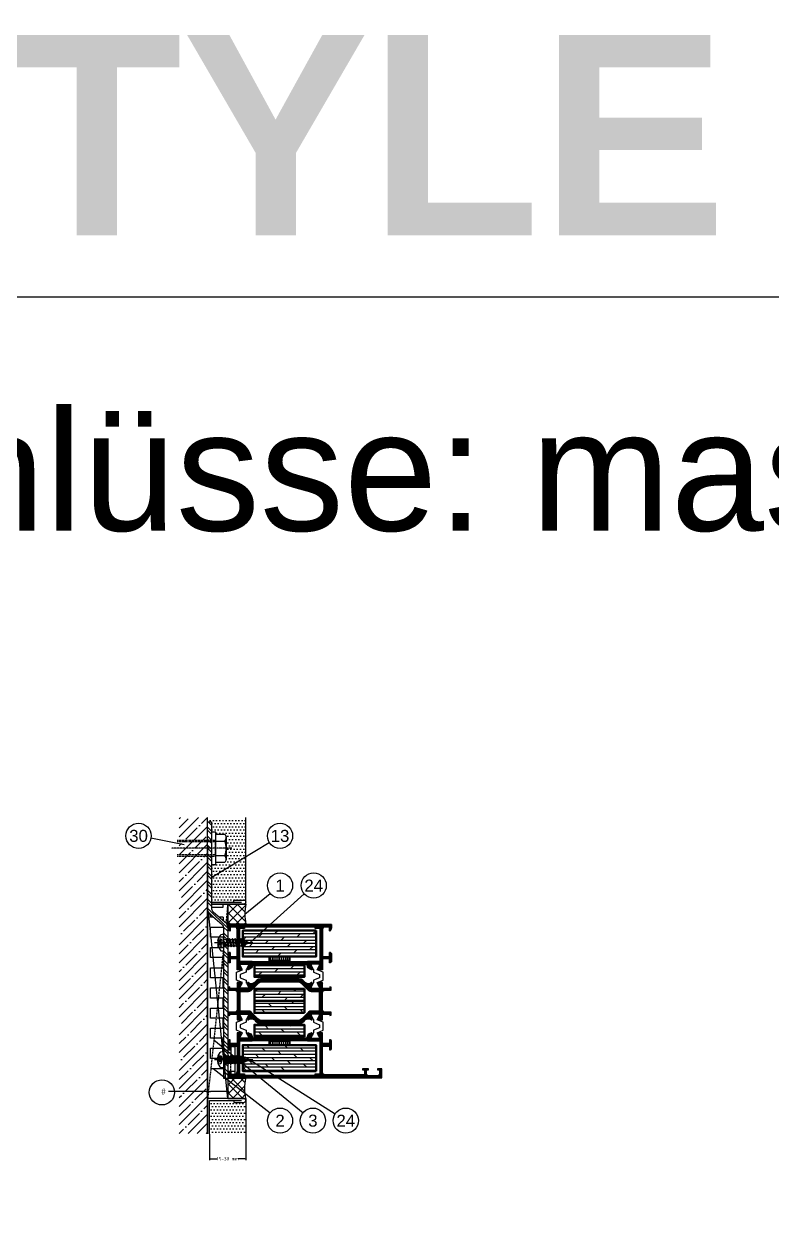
# Model space of a CAD drawing. Header units: millimetres. Extents: x -1821 to 14707, y -2864 to 1473.
# Drawn here: x 3421 to 3794, y -1049 to -445 of the extents above; entities that cross this region are included whole.
import ezdxf
from ezdxf.enums import TextEntityAlignment as Align

# ---------------------------------------------------------------- set-up
doc = ezdxf.new("R2010")
doc.units = ezdxf.units.MM
for name, pattern in [('AUSGEZOGEN', [0]), ('CENTER', [50.8, 31.75, -6.35, 6.35, -6.35]), ('DASHDOT', [1, 0.5, -0.25, 0, -0.25]), ('GESTRICHELT', [0.75, 0.5, -0.25])]:
    doc.linetypes.add(name, pattern=pattern)
for name, color, linetype in [('00TXT', 7, 'AUSGEZOGEN'), ('01TXT', 7, 'Continuous'), ('as_par', 3, 'Continuous'), ('as_sch', 3, 'Continuous'), ('BOUND_EXT', 30, 'Continuous'), ('CENT_18', 3, 'CENTER'), ('CENT_25', 2, 'DASHDOT'), ('CONST25', 2, 'Continuous'), ('CONST35', 7, 'Continuous'), ('HIDE_25', 2, 'GESTRICHELT'), ('is_par', 3, 'Continuous'), ('is_sch', 3, 'Continuous'), ('leiste_par', 3, 'Continuous')]:
    doc.layers.add(name, color=color, linetype=linetype)
for name, color, linetype, lineweight in [('AM_5', 3, 'Continuous', 25), ('AM_S', 80, 'Continuous', 50), ('AM_SP', 3, 'Continuous', 50), ('Docu-AM_8', 1, 'Continuous', 25)]:
    doc.layers.add(name, color=color, linetype=linetype, lineweight=lineweight)
doc.styles.add('BEMSTIL', font='8SIMPLEX.SHX', dxfattribs={"width": 0.85})
doc.styles.get("Standard").update_dxf_attribs({"font": 'isocp.shx'})
doc.styles.add('SWISS', font='swiss.ttf')
doc.styles.add('SWISSB', font='swissb.ttf')
doc.dimstyles.new('Dok-1zu2-PUNKT$0', dxfattribs={"dimscale": 0.5, "dimtxt": 3.4, "dimasz": 1.5, "dimexe": 1.5, "dimexo": 0.6, "dimgap": 1.5, "dimtad": 0, "dimlfac": 2, "dimdsep": 46, "dimtxsty": 'BEMSTIL', "dimblk": 'PUNKT', "dimblk1": 'PUNKT', "dimblk2": 'PUNKT', "dimcen": 0, "dimclrd": 3, "dimclre": 3, "dimclrt": 3, "dimadec": 0, "dimazin": 0, "dimtfac": 0.7, "dimtofl": 0, "dimtmove": 0, "dimatfit": 3, "dimfxl": 1, "dimtolj": 1, "dimarcsym": 0})
pattern_1 = [(45, (3236.0106, -1391.2834), (-2.245064, 2.245064), []), (135, (3236.0106, -1391.2834), (-2.245064, -2.245064), [])]

# ---------------------------------------------------------------- blocks, each defined once
blk = doc.blocks.new('B-LL1021361')
at = {"layer": 'as_sch'}
h = blk.add_hatch(dxfattribs=at)
h.set_pattern_fill('_U', color=256, scale=0.2, angle=90, style=0, pattern_type=0)
h.set_pattern_definition([(90, (9.07824, 33.14418), (-0.2, 1e-17), [])])
edge = h.paths.add_edge_path()
edge.add_arc((21.2, 13.4), 1.2, 180, 270)
edge.add_line((21.2, 12.2), (21.36, 12.2))
edge.add_arc((21.36, 11.4), 0.8, 24.44396, 90, ccw=False)
edge.add_line((22.08, 11.73), (22.8, 10.16))
edge.add_line((22.8, 10.16), (22.8, 9.87))
edge.add_line((22.8, 9.87), (21.05, 10.75))
edge.add_line((21.05, 10.75), (19.8, 10.75))
edge.add_line((19.8, 10.75), (19.8, 5.85))
edge.add_line((19.8, 5.85), (21.05, 5.85))
edge.add_line((21.05, 5.85), (22.8, 6.73))
edge.add_line((22.8, 6.73), (22.8, 4.7))
edge.add_line((22.8, 4.7), (17.4, 4.7))
edge.add_line((17.4, 4.7), (17.4, 1.3))
edge.add_line((17.4, 1.3), (19.3, 1.3))
edge.add_line((19.3, 1.3), (19.3, 1))
edge.add_arc((18.5, 1), 0.8, -90, 0, ccw=False)
edge.add_line((18.5, 0.2), (15, 0.2))
edge.add_arc((15, 1), 0.8, 180, 270, ccw=False)
edge.add_line((14.2, 1), (14.2, 1.3))
edge.add_line((14.2, 1.3), (16.1, 1.3))
edge.add_line((16.1, 1.3), (16.1, 4.7))
edge.add_line((16.1, 4.7), (2.7, 4.7))
edge.add_arc((2.7, 3.5), 1.2, 90, 180)
edge.add_line((1.5, 3.5), (1.5, 1.3))
edge.add_line((1.5, 1.3), (3.37, 1.3))
edge.add_line((3.37, 1.3), (3.48, 1.03))
edge.add_line((3.48, 1.03), (3.17, 0.73))
edge.add_arc((1.9, 2), 1.8, 270, 315, ccw=False)
edge.add_line((1.9, 0.2), (0.2, 0.2))
edge.add_line((0.2, 0.2), (0.2, 76.8))
edge.add_line((0.2, 76.8), (4.8, 76.8))
edge.add_line((4.8, 76.8), (4.8, 74.7))
edge.add_line((4.8, 74.7), (4.2, 74.7))
edge.add_line((4.2, 74.7), (4.2, 75.7))
edge.add_line((4.2, 75.7), (2.3, 75.7))
edge.add_arc((2.3, 74.7), 1, 90, 180)
edge.add_line((1.3, 74.7), (1.3, 70.3))
edge.add_arc((2.3, 70.3), 1, 180, 270)
edge.add_line((2.3, 69.3), (4.2, 69.3))
edge.add_line((4.2, 69.3), (4.2, 70.3))
edge.add_line((4.2, 70.3), (4.8, 70.3))
edge.add_line((4.8, 70.3), (4.8, 67.2))
edge.add_line((4.8, 67.2), (4.2, 67.2))
edge.add_line((4.2, 67.2), (4.2, 68.2))
edge.add_line((4.2, 68.2), (1.8, 68.2))
edge.add_line((1.8, 68.2), (1.8, 48.5))
edge.add_arc((3, 48.5), 1.2, 180, 270)
edge.add_line((3, 47.3), (16.1, 47.3))
edge.add_line((16.1, 47.3), (16.1, 50.7))
edge.add_line((16.1, 50.7), (14.2, 50.7))
edge.add_line((14.2, 50.7), (14.2, 51))
edge.add_arc((15, 51), 0.8, 90, 180, ccw=False)
edge.add_line((15, 51.8), (18.5, 51.8))
edge.add_arc((18.5, 51), 0.8, 0, 90, ccw=False)
edge.add_line((19.3, 51), (19.3, 50.7))
edge.add_line((19.3, 50.7), (17.4, 50.7))
edge.add_line((17.4, 50.7), (17.4, 47.3))
edge.add_line((17.4, 47.3), (22.8, 47.3))
edge.add_line((22.8, 47.3), (22.8, 45.27))
edge.add_line((22.8, 45.27), (21.05, 46.15))
edge.add_line((21.05, 46.15), (19.8, 46.15))
edge.add_line((19.8, 46.15), (19.8, 41.25))
edge.add_line((19.8, 41.25), (21.05, 41.25))
edge.add_line((21.05, 41.25), (22.8, 42.13))
edge.add_line((22.8, 42.13), (22.8, 41.84))
edge.add_line((22.8, 41.84), (22.08, 40.27))
edge.add_arc((21.36, 40.6), 0.8, 270, 335.55604, ccw=False)
edge.add_line((21.36, 39.8), (21.2, 39.8))
edge.add_arc((21.2, 38.6), 1.2, 90, 180)
edge.add_line((20, 38.6), (20, 13.4))
h.paths.add_polyline_path([(18.8, 12.2), (18.5, 12.2), (18.5, 5.9), (2.2, 5.9), (2.2, 8.4), (1.5, 8.4), (1.5, 43.6), (2.2, 43.6), (2.2, 46.1), (18.5, 46.1), (18.5, 39.8), (18.8, 39.8)], flags=17)
at = {"layer": 'is_sch'}
h = blk.add_hatch(dxfattribs=at)
h.set_pattern_fill('_U', color=256, scale=0.2, angle=45, style=0, pattern_type=0)
h.set_pattern_definition([(45, (38.5, 26.00045), (-0.1414214, 0.1414214), [])])
edge = h.paths.add_edge_path()
edge.add_arc((42.8, 48.5), 1.2, 270, 360)
edge.add_line((44, 48.5), (44, 51.6))
edge.add_line((44, 51.6), (45.48, 51.6))
edge.add_line((45.48, 51.6), (45.7, 51))
edge.add_line((45.7, 51), (44.9, 51))
edge.add_line((44.9, 51), (44.9, 47.3))
edge.add_line((44.9, 47.3), (47.8, 47.3))
edge.add_line((47.8, 47.3), (47.8, 45.27))
edge.add_line((47.8, 45.27), (46.05, 46.15))
edge.add_line((46.05, 46.15), (44.8, 46.15))
edge.add_line((44.8, 46.15), (44.8, 41.25))
edge.add_line((44.8, 41.25), (46.05, 41.25))
edge.add_line((46.05, 41.25), (47.8, 42.13))
edge.add_line((47.8, 42.13), (47.8, 41.85))
edge.add_line((47.8, 41.85), (47.51, 41.35))
edge.add_arc((49.41, 40.25), 2.2, 150.00002, 225)
edge.add_line((47.86, 38.69), (48.39, 38.15))
edge.add_arc((45, 34.76), 4.8, 0, 45, ccw=False)
edge.add_line((49.8, 34.76), (49.8, 17.24))
edge.add_arc((45, 17.24), 4.8, 315, 360, ccw=False)
edge.add_line((48.39, 13.85), (47.86, 13.31))
edge.add_arc((49.41, 11.76), 2.2, 135, 209.99998)
edge.add_line((47.51, 10.66), (47.8, 10.15))
edge.add_line((47.8, 10.15), (47.8, 9.87))
edge.add_line((47.8, 9.87), (46.05, 10.75))
edge.add_line((46.05, 10.75), (44.8, 10.75))
edge.add_line((44.8, 10.75), (44.8, 5.85))
edge.add_line((44.8, 5.85), (46.05, 5.85))
edge.add_line((46.05, 5.85), (47.8, 6.73))
edge.add_line((47.8, 6.73), (47.8, 4.7))
edge.add_line((47.8, 4.7), (44.9, 4.7))
edge.add_line((44.9, 4.7), (44.9, 1))
edge.add_line((44.9, 1), (45.7, 1))
edge.add_line((45.7, 1), (45.48, 0.4))
edge.add_line((45.48, 0.4), (44, 0.4))
edge.add_line((44, 0.4), (44, 3.5))
edge.add_arc((42.8, 3.5), 1.2, 0, 90)
edge.add_line((42.8, 4.7), (34.2, 4.7))
edge.add_arc((34.2, 3.5), 1.2, 90, 180)
edge.add_line((33, 3.5), (33, 0.4))
edge.add_line((33, 0.4), (31.52, 0.4))
edge.add_line((31.52, 0.4), (31.3, 1))
edge.add_line((31.3, 1), (32.1, 1))
edge.add_line((32.1, 1), (32.1, 4.7))
edge.add_line((32.1, 4.7), (29.2, 4.7))
edge.add_line((29.2, 4.7), (29.2, 6.73))
edge.add_line((29.2, 6.73), (30.95, 5.85))
edge.add_line((30.95, 5.85), (32.2, 5.85))
edge.add_line((32.2, 5.85), (32.2, 10.75))
edge.add_line((32.2, 10.75), (30.95, 10.75))
edge.add_line((30.95, 10.75), (29.2, 9.87))
edge.add_line((29.2, 9.87), (29.2, 10.15))
edge.add_line((29.2, 10.15), (29.49, 10.66))
edge.add_arc((27.59, 11.76), 2.2, 330.00001, 404.99999)
edge.add_line((29.14, 13.31), (28.61, 13.85))
edge.add_arc((32, 17.24), 4.8, 180, 225, ccw=False)
edge.add_line((27.2, 17.24), (27.2, 34.76))
edge.add_arc((32, 34.76), 4.8, 135, 180, ccw=False)
edge.add_line((28.61, 38.15), (29.14, 38.69))
edge.add_arc((27.59, 40.25), 2.2, 315, 389.99998)
edge.add_line((29.49, 41.35), (29.2, 41.85))
edge.add_line((29.2, 41.85), (29.2, 42.13))
edge.add_line((29.2, 42.13), (30.95, 41.25))
edge.add_line((30.95, 41.25), (32.2, 41.25))
edge.add_line((32.2, 41.25), (32.2, 46.15))
edge.add_line((32.2, 46.15), (30.95, 46.15))
edge.add_line((30.95, 46.15), (29.2, 45.27))
edge.add_line((29.2, 45.27), (29.2, 47.3))
edge.add_line((29.2, 47.3), (32.1, 47.3))
edge.add_line((32.1, 47.3), (32.1, 51))
edge.add_line((32.1, 51), (31.3, 51))
edge.add_line((31.3, 51), (31.52, 51.6))
edge.add_line((31.52, 51.6), (33, 51.6))
edge.add_line((33, 51.6), (33, 48.5))
edge.add_arc((34.2, 48.5), 1.2, 180, 270)
edge.add_line((34.2, 47.3), (42.8, 47.3))
edge = h.paths.add_edge_path(flags=16)
edge.add_line((33.6, 45.7), (33.6, 41.63))
edge.add_arc((31.8, 41.63), 1.8, -45, 0, ccw=False)
edge.add_line((33.07, 40.36), (29.74, 37.02))
edge.add_arc((32, 34.76), 3.2, 135, 180)
edge.add_line((28.8, 34.76), (28.8, 17.24))
edge.add_arc((32, 17.24), 3.2, 180, 225)
edge.add_line((29.74, 14.98), (33.07, 11.64))
edge.add_arc((31.8, 10.37), 1.8, 0, 45, ccw=False)
edge.add_line((33.6, 10.37), (33.6, 6.3))
edge.add_line((33.6, 6.3), (43.4, 6.3))
edge.add_line((43.4, 6.3), (43.4, 10.37))
edge.add_arc((45.2, 10.37), 1.8, 135, 180, ccw=False)
edge.add_line((43.93, 11.64), (47.26, 14.98))
edge.add_arc((45, 17.24), 3.2, 315, 360)
edge.add_line((48.2, 17.24), (48.2, 34.76))
edge.add_arc((45, 34.76), 3.2, 0, 45)
edge.add_line((47.26, 37.02), (43.93, 40.36))
edge.add_arc((45.2, 41.63), 1.8, 180, 225, ccw=False)
edge.add_line((43.4, 41.63), (43.4, 45.7))
edge.add_line((43.4, 45.7), (33.6, 45.7))
h = blk.add_hatch(dxfattribs=at)
h.set_pattern_fill('_U', color=256, scale=0.2, angle=90, style=0, pattern_type=0)
h.set_pattern_definition([(90, (66.38297, 26.0009), (-0.2, 1e-17), [])])
edge = h.paths.add_edge_path()
edge.add_line((76.8, 51.8), (75.1, 51.8))
edge.add_arc((75.1, 50), 1.8, 90, 135)
edge.add_line((73.83, 51.27), (73.52, 50.97))
edge.add_line((73.52, 50.97), (73.63, 50.7))
edge.add_line((73.63, 50.7), (75.5, 50.7))
edge.add_line((75.5, 50.7), (75.5, 48.5))
edge.add_arc((74.3, 48.5), 1.2, -90, 0, ccw=False)
edge.add_line((74.3, 47.3), (60.9, 47.3))
edge.add_line((60.9, 47.3), (60.9, 50.7))
edge.add_line((60.9, 50.7), (62.8, 50.7))
edge.add_line((62.8, 50.7), (62.8, 51))
edge.add_arc((62, 51), 0.8, 0, 90)
edge.add_line((62, 51.8), (58.5, 51.8))
edge.add_arc((58.5, 51), 0.8, 90, 180)
edge.add_line((57.7, 51), (57.7, 50.7))
edge.add_line((57.7, 50.7), (59.6, 50.7))
edge.add_line((59.6, 50.7), (59.6, 47.3))
edge.add_line((59.6, 47.3), (54.2, 47.3))
edge.add_line((54.2, 47.3), (54.2, 45.27))
edge.add_line((54.2, 45.27), (55.95, 46.15))
edge.add_line((55.95, 46.15), (57.2, 46.15))
edge.add_line((57.2, 46.15), (57.2, 41.25))
edge.add_line((57.2, 41.25), (55.95, 41.25))
edge.add_line((55.95, 41.25), (54.2, 42.13))
edge.add_line((54.2, 42.13), (54.2, 41.84))
edge.add_line((54.2, 41.84), (54.92, 40.27))
edge.add_arc((55.64, 40.6), 0.8, 204.44396, 270)
edge.add_line((55.64, 39.8), (55.8, 39.8))
edge.add_arc((55.8, 38.6), 1.2, 0, 90, ccw=False)
edge.add_line((57, 38.6), (57, 13.4))
edge.add_arc((55.8, 13.4), 1.2, -90, 0, ccw=False)
edge.add_line((55.8, 12.2), (55.64, 12.2))
edge.add_arc((55.64, 11.4), 0.8, 90, 155.55604)
edge.add_line((54.92, 11.73), (54.2, 10.16))
edge.add_line((54.2, 10.16), (54.2, 9.87))
edge.add_line((54.2, 9.87), (55.95, 10.75))
edge.add_line((55.95, 10.75), (57.2, 10.75))
edge.add_line((57.2, 10.75), (57.2, 5.85))
edge.add_line((57.2, 5.85), (55.95, 5.85))
edge.add_line((55.95, 5.85), (54.2, 6.73))
edge.add_line((54.2, 6.73), (54.2, 4.7))
edge.add_line((54.2, 4.7), (59.6, 4.7))
edge.add_line((59.6, 4.7), (59.6, 1.3))
edge.add_line((59.6, 1.3), (57.7, 1.3))
edge.add_line((57.7, 1.3), (57.7, 1))
edge.add_arc((58.5, 1), 0.8, 180, 270)
edge.add_line((58.5, 0.2), (62, 0.2))
edge.add_arc((62, 1), 0.8, 270, 360)
edge.add_line((62.8, 1), (62.8, 1.3))
edge.add_line((62.8, 1.3), (60.9, 1.3))
edge.add_line((60.9, 1.3), (60.9, 4.7))
edge.add_line((60.9, 4.7), (74.3, 4.7))
edge.add_arc((74.3, 3.5), 1.2, 0, 90, ccw=False)
edge.add_line((75.5, 3.5), (75.5, 1.3))
edge.add_line((75.5, 1.3), (73.63, 1.3))
edge.add_line((73.63, 1.3), (73.52, 1.04))
edge.add_line((73.52, 1.04), (73.83, 0.73))
edge.add_arc((75.1, 2), 1.8, 225, 270)
edge.add_line((75.1, 0.2), (76.8, 0.2))
edge.add_line((76.8, 0.2), (76.8, 51.8))
h.paths.add_polyline_path([(75.4, 8.4), (74.8, 8.4), (74.8, 5.9), (58.5, 5.9), (58.5, 12.2), (58.2, 12.2), (58.2, 39.8), (58.5, 39.8), (58.5, 46.1), (74.8, 46.1), (74.8, 43.6), (75.4, 43.6)], flags=16)
at = {"layer": 'as_par'}
blk.add_lwpolyline([(20, 13.4, 0.414214), (21.2, 12.2), (21.36, 12.2, -0.294108), (22.08, 11.73), (22.8, 10.16), (22.8, 9.87), (21.05, 10.75), (19.8, 10.75), (19.8, 5.85), (21.05, 5.85), (22.8, 6.73), (22.8, 4.7), (17.4, 4.7), (17.4, 1.3), (19.3, 1.3), (19.3, 1, -0.414214), (18.5, 0.2), (15, 0.2, -0.414214), (14.2, 1), (14.2, 1.3), (16.1, 1.3), (16.1, 4.7), (2.7, 4.7, 0.414214), (1.5, 3.5), (1.5, 1.3), (3.37, 1.3), (3.48, 1.03), (3.17, 0.73, -0.198912), (1.9, 0.2), (0.2, 0.2), (0.2, 76.8), (4.8, 76.8), (4.8, 74.7), (4.2, 74.7), (4.2, 75.7), (2.3, 75.7, 0.414214), (1.3, 74.7), (1.3, 70.3, 0.414214), (2.3, 69.3), (4.2, 69.3), (4.2, 70.3), (4.8, 70.3), (4.8, 67.2), (4.2, 67.2), (4.2, 68.2), (1.8, 68.2), (1.8, 48.5, 0.414214), (3, 47.3), (16.1, 47.3), (16.1, 50.7), (14.2, 50.7), (14.2, 51, -0.414214), (15, 51.8), (18.5, 51.8, -0.414214), (19.3, 51), (19.3, 50.7), (17.4, 50.7), (17.4, 47.3), (22.8, 47.3), (22.8, 45.27), (21.05, 46.15), (19.8, 46.15), (19.8, 41.25), (21.05, 41.25), (22.8, 42.13), (22.8, 41.84), (22.08, 40.27, -0.294108), (21.36, 39.8), (21.2, 39.8, 0.414214), (20, 38.6), (20, 13.4)], format="xyb", close=True, dxfattribs=at)
blk.add_lwpolyline([(18.8, 12.2), (18.5, 12.2), (18.5, 5.9), (2.2, 5.9), (2.2, 8.4), (1.5, 8.4), (1.5, 43.6), (2.2, 43.6), (2.2, 46.1), (18.5, 46.1), (18.5, 39.8), (18.8, 39.8), (18.8, 12.2)], close=True, dxfattribs=at)
at = {"layer": 'is_par'}
for points in [[(42.8, 47.3, 0.414214), (44, 48.5), (44, 51.6), (45.48, 51.6), (45.7, 51), (44.9, 51), (44.9, 47.3), (47.8, 47.3), (47.8, 45.27), (46.05, 46.15), (44.8, 46.15), (44.8, 41.25), (46.05, 41.25), (47.8, 42.13), (47.8, 41.85), (47.51, 41.35, 0.339454), (47.86, 38.69), (48.39, 38.15, -0.198912), (49.8, 34.76), (49.8, 17.24, -0.198912), (48.39, 13.85), (47.86, 13.31, 0.339454), (47.51, 10.66), (47.8, 10.15), (47.8, 9.87), (46.05, 10.75), (44.8, 10.75), (44.8, 5.85), (46.05, 5.85), (47.8, 6.73), (47.8, 4.7), (44.9, 4.7), (44.9, 1), (45.7, 1), (45.48, 0.4), (44, 0.4), (44, 3.5, 0.414214), (42.8, 4.7), (34.2, 4.7, 0.414214), (33, 3.5), (33, 0.4), (31.52, 0.4), (31.3, 1), (32.1, 1), (32.1, 4.7), (29.2, 4.7), (29.2, 6.73), (30.95, 5.85), (32.2, 5.85), (32.2, 10.75), (30.95, 10.75), (29.2, 9.87), (29.2, 10.15), (29.49, 10.66, 0.339454), (29.14, 13.31), (28.61, 13.85, -0.198912), (27.2, 17.24), (27.2, 34.76, -0.198912), (28.61, 38.15), (29.14, 38.69, 0.339454), (29.49, 41.35), (29.2, 41.85), (29.2, 42.13), (30.95, 41.25), (32.2, 41.25), (32.2, 46.15), (30.95, 46.15), (29.2, 45.27), (29.2, 47.3), (32.1, 47.3), (32.1, 51), (31.3, 51), (31.52, 51.6), (33, 51.6), (33, 48.5, 0.414214), (34.2, 47.3), (42.8, 47.3)], [(76.8, 51.8), (75.1, 51.8, 0.198912), (73.83, 51.27), (73.52, 50.97), (73.63, 50.7), (75.5, 50.7), (75.5, 48.5, -0.414214), (74.3, 47.3), (60.9, 47.3), (60.9, 50.7), (62.8, 50.7), (62.8, 51, 0.414214), (62, 51.8), (58.5, 51.8, 0.414214), (57.7, 51), (57.7, 50.7), (59.6, 50.7), (59.6, 47.3), (54.2, 47.3), (54.2, 45.27), (55.95, 46.15), (57.2, 46.15), (57.2, 41.25), (55.95, 41.25), (54.2, 42.13), (54.2, 41.84), (54.92, 40.27, 0.294108), (55.64, 39.8), (55.8, 39.8, -0.414214), (57, 38.6), (57, 13.4, -0.414214), (55.8, 12.2), (55.64, 12.2, 0.294108), (54.92, 11.73), (54.2, 10.16), (54.2, 9.87), (55.95, 10.75), (57.2, 10.75), (57.2, 5.85), (55.95, 5.85), (54.2, 6.73), (54.2, 4.7), (59.6, 4.7), (59.6, 1.3), (57.7, 1.3), (57.7, 1, 0.414214), (58.5, 0.2), (62, 0.2, 0.414214), (62.8, 1), (62.8, 1.3), (60.9, 1.3), (60.9, 4.7), (74.3, 4.7, -0.414214), (75.5, 3.5), (75.5, 1.3), (73.63, 1.3), (73.52, 1.04), (73.83, 0.73, 0.198912), (75.1, 0.2), (76.8, 0.2), (76.8, 51.8)], [(33.6, 45.7), (33.6, 41.63, -0.198912), (33.07, 40.36), (29.74, 37.02, 0.198912), (28.8, 34.76), (28.8, 17.24, 0.198912), (29.74, 14.98), (33.07, 11.64, -0.198912), (33.6, 10.37), (33.6, 6.3), (43.4, 6.3), (43.4, 10.37, -0.198912), (43.93, 11.64), (47.26, 14.98, 0.198912), (48.2, 17.24), (48.2, 34.76, 0.198912), (47.26, 37.02), (43.93, 40.36, -0.198912), (43.4, 41.63), (43.4, 45.7), (33.6, 45.7)]]:
    blk.add_lwpolyline(points, format="xyb", close=True, dxfattribs=at)
blk.add_lwpolyline([(75.4, 8.4), (74.8, 8.4), (74.8, 5.9), (58.5, 5.9), (58.5, 12.2), (58.2, 12.2), (58.2, 39.8), (58.5, 39.8), (58.5, 46.1), (74.8, 46.1), (74.8, 43.6), (75.4, 43.6), (75.4, 8.4)], close=True, dxfattribs=at)
at = {"layer": 'leiste_par'}
for points in [[(23.99, 42.76), (22.87, 42.76, 0.131652), (22.46, 42.65), (20.66, 41.61), (20.01, 41.61), (20.01, 45.79), (20.66, 45.79), (21.99, 45.02), (22.48, 44.74), (22.79, 44.56), (24.01, 47.57), (27.99, 47.57), (29.21, 44.56), (31.34, 45.79), (31.99, 45.79), (31.99, 41.61), (31.34, 41.61), (29.54, 42.65, 0.131652), (29.13, 42.76), (28.01, 42.76), (26.79, 45.79), (25.21, 45.79), (23.99, 42.76)], [(48.99, 42.76), (47.87, 42.76, 0.131652), (47.46, 42.65), (45.66, 41.61), (45.01, 41.61), (45.01, 45.79), (45.66, 45.79), (46.99, 45.02), (47.48, 44.74), (47.79, 44.56), (49.01, 47.57), (52.99, 47.57), (54.21, 44.56), (56.34, 45.79), (56.99, 45.79), (56.99, 41.61), (56.34, 41.61), (54.54, 42.65, 0.131652), (54.13, 42.76), (53.01, 42.76), (51.79, 45.79), (50.21, 45.79), (48.99, 42.76)], [(23.99, 9.24), (22.87, 9.24, -0.131652), (22.46, 9.35), (20.66, 10.39), (20.01, 10.39), (20.01, 6.21), (20.66, 6.21), (21.99, 6.98), (22.48, 7.26), (22.79, 7.44), (24.01, 4.43), (27.99, 4.43), (29.21, 7.44), (31.34, 6.21), (31.99, 6.21), (31.99, 10.39), (31.34, 10.39), (29.54, 9.35, -0.131652), (29.13, 9.24), (28.01, 9.24), (26.79, 6.21), (25.21, 6.21), (23.99, 9.24)], [(48.99, 9.24), (47.87, 9.24, -0.131652), (47.46, 9.35), (45.66, 10.39), (45.01, 10.39), (45.01, 6.21), (45.66, 6.21), (46.99, 6.98), (47.48, 7.26), (47.79, 7.44), (49.01, 4.44), (52.99, 4.44), (54.21, 7.44), (56.34, 6.21), (56.99, 6.21), (56.99, 10.39), (56.34, 10.39), (54.54, 9.35, -0.131652), (54.13, 9.24), (53.01, 9.24), (51.79, 6.22), (50.21, 6.22), (48.99, 9.24)]]:
    blk.add_lwpolyline(points, format="xyb", close=True, dxfattribs=at)
blk = doc.blocks.new('ws4070046')
at = {"layer": 'CENT_18'}
blk.add_line((0, -14.5), (0, 4.5), dxfattribs=at)
at = {"layer": 'CONST35'}
blk.add_lwpolyline([(3.62, 1.78, 0.336235), (-3.62, 1.78, 0.234691), (-4.1, 0.82), (-4.1, 0), (4.1, 0), (4.1, 0.82, 0.234691), (3.62, 1.78, 0.14402)], format="xyb", dxfattribs=at)
for points in [[(-1.55, -0.58), (-2.1, -0.9), (-1.55, -1.22), (0, -0.85), (0.55, -0.43), (0, -0.21)], [(-1.55, -1.98), (-2.1, -2.3), (-1.55, -2.62), (1.55, -1.88), (2.1, -1.56), (1.55, -1.24)], [(-1.55, -3.38), (-2.1, -3.7), (-1.55, -4.02), (1.55, -3.28), (2.1, -2.96), (1.55, -2.64)], [(-1.55, -4.78), (-2.1, -5.1), (-1.55, -5.42), (1.55, -4.68), (2.1, -4.36), (1.55, -4.04)], [(-1.55, -6.18), (-2.1, -6.5), (-1.55, -6.82), (1.55, -6.08), (2.1, -5.76), (1.55, -5.44)], [(-1.55, -7.58), (-2.1, -7.9), (-1.55, -8.22), (1.55, -7.48), (2.1, -7.16), (1.55, -6.84)], [(-1.55, -8.98), (-2.1, -9.3), (-1.55, -9.62), (1.55, -8.88), (2.1, -8.56), (1.55, -8.24)], [(1.34, -9.76), (1.73, -10.02), (1.11, -10.33), (-0.87, -10.9), (-1.5, -10.59), (-1.11, -10.33)]]:
    blk.add_lwpolyline(points, close=True, dxfattribs=at)
for points in [[(-2.1, -0.9), (0.55, -0.43)], [(-2.1, -2.3), (2.1, -1.56)], [(-2.1, -3.7), (2.1, -2.96)], [(-2.1, -5.1), (2.1, -4.36)], [(-2.1, -6.5), (2.1, -5.76)], [(-1.55, -0.6), (-1.55, -0.58)], [(-1.55, -1.22), (-1.55, -1.98)], [(-1.55, -2.62), (-1.55, -3.38)], [(-1.55, -4.02), (-1.55, -4.78)], [(-1.55, -5.42), (-1.55, -6.18)], [(1.55, -0.6), (1.55, -1.24)], [(1.55, -1.88), (1.55, -2.64)], [(1.55, -3.28), (1.55, -4.04)], [(1.55, -4.68), (1.55, -5.44)], [(-2.1, -7.9), (2.1, -7.16)], [(-2.1, -9.3), (2.1, -8.56)], [(-1.55, -6.82), (-1.55, -7.58)], [(-1.55, -8.22), (-1.55, -8.98)], [(-1.5, -10.59), (1.73, -10.02)], [(-1.11, -10.33), (-1.41, -9.59)], [(1.11, -10.33), (0, -13), (-0.87, -10.9)], [(1.34, -9.76), (1.55, -9.26)], [(1.55, -6.08), (1.55, -6.84)], [(1.55, -7.48), (1.55, -8.24)], [(1.55, -8.88), (1.55, -9.26)]]:
    blk.add_lwpolyline(points, dxfattribs=at)
for centre, start, end in [((-2.15, -0.6), 0, 90), ((2.15, -0.6), 90, 180)]:
    blk.add_arc(centre, 0.6, start, end, dxfattribs=at)
at = {"layer": 'HIDE_25'}
for p, q in [((-1.17, 1.25), (-1.17, 2.88)), ((-0.68, 1.25), (-0.68, 2.75)), ((0.64, 1.25), (0.64, 2.75)), ((1.13, 1.25), (1.13, 2.88))]:
    blk.add_line(p, q, dxfattribs=at)
for points in [[(-1.97, 2.67), (-1.97, 1.25)], [(-1.97, 1.25), (-0.02, 0.73)], [(1.93, 1.25), (-0.02, 0.73)], [(1.93, 2.68), (1.93, 1.25)]]:
    blk.add_lwpolyline(points, dxfattribs=at)
for centre, radius, start, end in [((-1.96, 4.21), 1.54, 269.57434, 300.88365), ((-1.57, 2.62), 1.43, 253.66426, 286.33574), ((-0.02, 6.16), 3.47, 250.69884, 289.30116), ((-0.02, 13.16), 11.97, 264.49478, 275.50522), ((1.89, 4.21), 1.52, 240.10442, 271.56463), ((1.53, 2.62), 1.43, 253.66426, 286.33574)]:
    blk.add_arc(centre, radius, start, end, dxfattribs=at)
blk = doc.blocks.new('PUNKT')
at = {"color": 0, "linetype": 'Continuous'}
blk.add_line((-0.5, 0), (-1, 0), dxfattribs=at)
at = {"color": 0, "linetype": 'Continuous', "const_width": 0.5}
blk.add_lwpolyline([(-0.25, 0, 1), (0.25, 0, 1)], format="xyb", close=True, dxfattribs=at)
blk = doc.blocks.new('*D96')
at = {"layer": 'AM_5', "color": 3, "lineweight": -2, "transparency": 16777216}
for p, q in [((3513.93, -998.69), (3513.93, -1011.66)), ((3531.93, -998.69), (3531.93, -1011.66)), ((3514.68, -1010.91), (3517.73, -1010.91)), ((3531.18, -1010.91), (3528.13, -1010.91))]:
    blk.add_line(p, q, dxfattribs=at)
at = {"layer": 'Defpoints', "color": 0, "transparency": 16777216}
for p in [(3513.93, -998.39), (3531.93, -998.39), (3513.93, -1010.91)]:
    blk.add_point(p, dxfattribs=at)
at = {"layer": 'AM_5', "color": 3, "lineweight": -2, "transparency": 16777216, "xscale": 0.75, "yscale": 0.75, "zscale": 0.75, "rotation": 180}
blk.add_blockref('PUNKT', (3513.93, -1010.91), dxfattribs=at)
at = {"layer": 'AM_5', "color": 3, "lineweight": -2, "transparency": 16777216, "xscale": 0.75, "yscale": 0.75, "zscale": 0.75}
blk.add_blockref('PUNKT', (3531.93, -1010.91), dxfattribs=at)
at = {"layer": 'AM_5', "color": 3, "transparency": 16777216, "insert": (3522.93, -1010.91), "char_height": 1.7, "attachment_point": 5}
blk.add_mtext('\\A1;15-30 mm', dxfattribs=at)
blk = doc.blocks.new('*D98')
at = {"layer": 'AM_5', "color": 3, "lineweight": -2, "transparency": 16777216}
for p, q in [((3512.93, -971.36), (3512.93, -978.88)), ((3522.93, -971.36), (3522.93, -978.88)), ((3512.93, -977.38), (3493.44, -977.38)), ((3521.43, -977.38), (3514.43, -977.38))]:
    blk.add_line(p, q, dxfattribs=at)
at = {"layer": 'Defpoints', "color": 0, "transparency": 16777216}
for p in [(3512.93, -970.76), (3522.93, -970.76), (3522.93, -977.38)]:
    blk.add_point(p, dxfattribs=at)
at = {"layer": 'AM_5', "color": 3, "lineweight": -2, "transparency": 16777216, "xscale": 1.5, "yscale": 1.5, "zscale": 1.5, "rotation": 180}
blk.add_blockref('PUNKT', (3512.93, -977.38), dxfattribs=at)
at = {"layer": 'AM_5', "color": 3, "lineweight": -2, "transparency": 16777216, "xscale": 1.5, "yscale": 1.5, "zscale": 1.5}
blk.add_blockref('PUNKT', (3522.93, -977.38), dxfattribs=at)
at = {"layer": 'AM_5', "color": 3, "transparency": 16777216, "insert": (3490.91, -977.38), "char_height": 3.4, "attachment_point": 5, "style": 'BEMSTIL'}
blk.add_mtext('\\A1;#              ', dxfattribs=at)
blk = doc.blocks.new('B-4030232_docu_wos')
at = {"layer": 'Docu-AM_8'}
h = blk.add_hatch(dxfattribs=at)
h.set_pattern_fill('LINE', color=256, scale=0.3, angle=90, style=0)
h.paths.add_polyline_path([(5, 2.2), (-5, 2.2), (-5, 0), (5, 0)])
at = {"layer": 'AM_SP'}
blk.add_lwpolyline([(5, 2.2), (-5, 2.2), (-5, 0), (5, 0), (5, 2.2)], close=True, dxfattribs=at)
blk = doc.blocks.new('B-4090059_docu_wos')
at = {"layer": 'Docu-AM_8'}
h = blk.add_hatch(dxfattribs=at)
h.set_pattern_fill('DOLMIT', color=256, scale=0.25, style=0)
h.paths.add_polyline_path([(0, 6), (0, 0), (25, 0), (25, 6)])
at = {"layer": 'AM_S'}
blk.add_lwpolyline([(25, 6), (25, 0), (0, 0), (0, 6), (25, 6)], close=True, dxfattribs=at)
blk = doc.blocks.new('B-4090038_docu_wos')
at = {"layer": 'Docu-AM_8'}
h = blk.add_hatch(dxfattribs=at)
h.set_pattern_fill('DOLMIT', color=256, scale=0.25, style=0)
h.paths.add_polyline_path([(0, 13), (0, 0), (36.5, 0), (36.5, 13)])
at = {"layer": 'AM_S'}
blk.add_lwpolyline([(36.5, 13), (36.5, 0), (0, 0), (0, 13), (36.5, 13)], close=True, dxfattribs=at)

msp = doc.modelspace()

# ---------------------------------------------------------------- hatches: boundary and pattern name
at = {"layer": 'CONST25'}
h = msp.add_hatch(dxfattribs=at)
h.set_pattern_fill('ANSI35', color=256, style=0)
h.set_pattern_definition([(45, (3236.0106, -1391.2834), (-4.49013, 4.49013), []), (45, (3240.501, -1391.2834), (-4.49013, 4.49013), [7.9375, -1.5875, 0, -1.5875])])
h.paths.add_polyline_path([(3512.930936, -859.823146), (3498.736283, -859.823146), (3498.736283, -998.385809), (3512.930046, -998.274675), (3512.930046, -980.756269), (3512.930936, -980.756269)])
h.paths.add_polyline_path([(3512.930936, -840.489185), (3498.736283, -840.489185), (3498.736283, -852.023146), (3512.930936, -852.023146)])
h.paths.add_polyline_path([(3512.930936, -852.023146), (3498.736283, -852.023146), (3498.736283, -852.673146), (3512.930936, -852.673146)])
h.paths.add_polyline_path([(3512.930936, -852.673146), (3498.736283, -852.673146), (3498.736283, -855.923146), (3512.930936, -855.923146)])
h.paths.add_polyline_path([(3512.930936, -855.923146), (3498.736283, -855.923146), (3498.736283, -859.173146), (3512.930936, -859.173146)])
h.paths.add_polyline_path([(3512.930936, -859.173146), (3498.736283, -859.173146), (3498.736283, -859.823146), (3512.930936, -859.823146)])
h = msp.add_hatch(dxfattribs=at)
h.set_pattern_fill('DOTS', color=256, style=0)
h.set_pattern_definition([(0, (3238.0106, -1391.2834), (0.79375, 1.5875), [0, -1.5875])])
h.paths.add_polyline_path([(3531.930936, -840.489185), (3512.930936, -840.489185), (3512.930936, -842.729297), (3514.930936, -842.729297), (3514.930936, -847.798146), (3517.010936, -847.798146), (3517.010936, -848.903146), (3521.533146, -848.903146), (3522.231162, -850.112146, -0.0232441891), (3522.231162, -850.430362), (3522.231162, -861.415929, -0.0232441891), (3522.231162, -861.734146), (3521.533146, -862.943146), (3517.010936, -862.943146), (3517.010936, -864.048146), (3514.930936, -864.048146), (3514.930936, -864.182989), (3514.930936, -867.38997), (3531.930936, -861.146037)])
h.paths.add_polyline_path([(3531.930936, -861.146037), (3514.930936, -867.38997), (3514.930936, -882.756269), (3521.338116, -882.756269), (3525.930936, -882.756269), (3525.930936, -881.756269), (3530.930936, -881.756269, -0.4142135624), (3531.930936, -882.756269)])
h = msp.add_hatch(dxfattribs=at)
h.set_pattern_fill('STEEL', color=256, angle=90, style=0)
h.set_pattern_definition([(135, (3264.3717, -1378.0513), (-2.245064, -2.245064), []), (135, (3262.7842, -1378.0513), (-2.245064, -2.245064), [])])
edge = h.paths.add_edge_path()
edge.add_line((3514.930936, -842.729297), (3514.930936, -886.140353))
edge.add_arc((3516.930936, -886.140353), 2, 180, 230.19218053)
edge.add_line((3515.650507, -887.676745), (3521.491795, -892.544873))
edge.add_arc((3518.930936, -895.617657), 4, 0, 50.19218053, ccw=False)
edge.add_line((3522.930936, -895.617657), (3522.930046, -970.756269))
edge.add_line((3522.930046, -970.756269), (3520.930936, -970.756269))
edge.add_line((3520.930936, -970.756269), (3520.930936, -895.617657))
edge.add_arc((3518.930936, -895.617657), 2, 0, 50.19218053)
edge.add_line((3520.211366, -894.081265), (3514.370078, -889.213137))
edge.add_arc((3516.930936, -886.140353), 4, 180, 230.19218053, ccw=False)
edge.add_line((3512.930936, -886.140353), (3512.930936, -842.729297))
edge.add_line((3512.930936, -842.729297), (3514.930936, -842.729297))
h = msp.add_hatch(dxfattribs=at)
h.set_pattern_fill('ANSI37', color=256, style=0)
h.set_pattern_definition(pattern_1)
edge = h.paths.add_edge_path()
edge.add_line((3522.930936, -883.756269), (3531.930936, -883.756269))
edge.add_arc((3561.511335, -888.756269), 30, 170.405931773, 189.594068227)
edge.add_line((3531.930936, -893.756269), (3522.930936, -893.756269))
edge.add_line((3522.930936, -893.756269), (3522.930936, -883.756269))
h = msp.add_hatch(dxfattribs=at)
h.set_pattern_fill('ANSI37', color=256, style=0)
h.set_pattern_definition(pattern_1)
edge = h.paths.add_edge_path()
edge.add_line((3522.930046, -980.756269), (3531.930046, -980.756269))
edge.add_arc((3561.510445, -975.756269), 30, 170.405931773, 189.594068227, ccw=False)
edge.add_line((3531.930046, -970.756269), (3522.930046, -970.756269))
edge.add_line((3522.930046, -970.756269), (3522.930046, -980.756269))
h = msp.add_hatch(dxfattribs=at)
h.set_pattern_fill('DOTS', color=256, style=0)
h.set_pattern_definition([(0, (3236.0106, -1391.2834), (0.79375, 1.5875), [0, -1.5875])])
h.paths.add_polyline_path([(3531.930046, -981.756269, -0.4142135624), (3530.930046, -982.756269), (3525.930046, -982.756269), (3525.930046, -981.756269), (3513.930046, -981.756269), (3513.930046, -998.385809), (3531.930046, -998.385809)])

# ---------------------------------------------------------------- linework, layer by layer
at = {"layer": '00TXT', "color": 3}
for p, q in [((3501.194693, -854.232737), (3484.635901, -850.935381)), ((3514.97263, -870.370719), (3543.663843, -852.968264)), ((3531.511335, -888.756269), (3544.161989, -878.466836)), ((3533.930936, -903.056269), (3561.147203, -878.693091)), ((3516.031832, -951.530331), (3560.560424, -987.898278)), ((3533.930936, -961.456268), (3576.51316, -988.504362)), ((3515.611804, -965.856269), (3544.078136, -988.01356))]:
    msp.add_line(p, q, dxfattribs=at)
for centre in [(3478.469206, -849.707405), (3549.03998, -849.707405), (3549.03998, -874.499312), (3565.832101, -874.499312), (3490.108518, -977.763798), (3549.03998, -991.875702), (3565.430347, -991.875702), (3581.820713, -991.875702)]:
    msp.add_circle(centre, 6.28777, dxfattribs=at)
at = {"layer": 'BOUND_EXT'}
msp.add_lwpolyline([(3000, -580.702408), (5707.197, -580.702408), (5707.197, -2863.70482), (3000, -2863.70482)], close=True, dxfattribs=at)
at = {"layer": 'CENT_25', "ltscale": 0.5}
msp.add_lwpolyline([(3524.967709, -855.923146), (3494.867882, -855.923146)], dxfattribs=at)
at = {"layer": 'CONST25'}
for points in [[(3512.930936, -883.756269), (3512.930936, -842.729297)], [(3522.930936, -883.756269), (3514.930936, -883.756269)]]:
    msp.add_lwpolyline(points, dxfattribs=at)
msp.add_lwpolyline([(3522.930046, -980.756269), (3531.930046, -980.756269, -0.0839202169), (3531.930046, -970.756269), (3522.930046, -970.756269)], format="xyb", close=True, dxfattribs=at)
at = {"layer": 'CONST35'}
for p, q in [((3512.930936, -998.385809), (3512.930936, -840.489185)), ((3520.612118, -890.356269), (3520.612118, -891.811751)), ((3520.612118, -894.534317), (3520.612118, -895.356269)), ((3520.612118, -900.356269), (3520.612118, -905.456269)), ((3520.612118, -910.456269), (3520.612118, -915.556269)), ((3525.430046, -954.905092), (3526.430046, -954.905092)), ((3526.430046, -954.905092), (3526.430046, -968.905092)), ((3524.430046, -956.405092), (3522.930046, -956.405092)), ((3526.430046, -960.405092), (3522.930046, -960.405092)), ((3524.430046, -955.905092), (3524.430046, -960.405092)), ((3526.430046, -967.405092), (3522.930046, -967.405092)), ((3524.430046, -967.405092), (3524.430046, -968.905092)), ((3524.260936, -967.746268), (3524.260936, -968.766268)), ((3526.430046, -968.905092), (3524.430046, -968.905092)), ((3525.930936, -969.106268), (3524.600936, -969.106268))]:
    msp.add_line(p, q, dxfattribs=at)
for points in [[(3531.930936, -883.726729), (3531.930936, -840.489185)], [(3512.930936, -883.726729), (3512.930936, -842.729297)], [(3517.010936, -852.348146), (3521.533146, -852.348146)], [(3512.930936, -854.351295), (3512.930936, -998.385809)], [(3517.010936, -859.498146), (3521.533146, -859.498146)], [(3514.930936, -882.756269), (3521.338116, -882.756269)], [(3521.338116, -882.756269), (3529.830936, -882.756269)], [(3522.930046, -980.756269), (3512.930936, -980.756269), (3512.930936, -883.756269)], [(3514.930936, -883.756269), (3522.930936, -883.756269), (3522.930046, -980.756269), (3513.308829, -887.837508)], [(3514.930936, -885.356269), (3520.434618, -885.356269)], [(3520.434618, -885.356269), (3520.612118, -885.356269), (3520.612118, -884.356269)], [(3515.741727, -890.356269), (3514.330936, -890.356269), (3514.330936, -889.18009)], [(3520.612118, -890.356269), (3518.86568, -890.356269)], [(3520.612118, -900.356269), (3514.330936, -900.356269), (3514.330936, -895.356269), (3520.612118, -895.356269)], [(3520.612118, -910.456269), (3514.330936, -910.456269), (3514.330936, -905.456269), (3520.612118, -905.456269)], [(3520.612118, -920.556269), (3514.330936, -920.556269), (3514.330936, -915.556269), (3520.612118, -915.556269)], [(3514.330936, -965.856269), (3514.330936, -965.856269), (3514.330936, -965.856269), (3514.330936, -965.856269), (3514.330936, -965.856269), (3514.330936, -965.856269), (3514.330936, -965.856269), (3514.330936, -965.856269), (3514.330936, -965.856269), (3514.330936, -965.856269), (3514.330936, -965.856269), (3521.730936, -965.856269), (3521.730936, -960.856269), (3514.330936, -960.856269), (3514.330936, -955.756269), (3520.612118, -955.756269), (3520.612118, -950.756269), (3514.330936, -950.756269), (3514.330936, -945.656269), (3520.612118, -945.656269), (3520.612118, -940.656269), (3514.330936, -940.656269), (3514.330936, -935.656269), (3520.612118, -935.656269), (3520.612118, -930.656269), (3514.330936, -930.656269), (3514.330936, -925.556269), (3520.612118, -925.556269), (3520.612118, -920.556269)], [(3513.930046, -998.385809), (3513.930046, -981.756269), (3529.830046, -981.756269)], [(3531.930046, -980.785809), (3531.930046, -998.385809)]]:
    msp.add_lwpolyline(points, dxfattribs=at)
for points in [[(3514.930936, -842.729297), (3514.930936, -886.140353, 0.2225745855), (3515.650507, -887.676745), (3521.491795, -892.544873, -0.2225745855), (3522.930936, -895.617657), (3522.930046, -970.756269), (3520.930936, -970.756269), (3520.930936, -895.617657, 0.2225745855), (3520.211366, -894.081265), (3514.370078, -889.213137, -0.2225745855), (3512.930936, -886.140353), (3512.930936, -842.729297)], [(3522.930936, -883.756269), (3531.930936, -883.756269, 0.0839202169), (3531.930936, -893.756269), (3522.930936, -893.756269)]]:
    msp.add_lwpolyline(points, format="xyb", close=True, dxfattribs=at)
for points in [[(3514.930936, -864.048146), (3517.010936, -864.048146), (3517.010936, -847.798146), (3514.930936, -847.798146)], [(3517.010936, -848.903146), (3521.533146, -848.903146), (3522.231162, -850.112146), (3522.231162, -861.734146), (3521.533146, -862.943146), (3517.010936, -862.943146)]]:
    msp.add_lwpolyline(points, close=True, dxfattribs=at)
for points in [[(3525.930936, -882.756269), (3525.930936, -881.756269), (3530.930936, -881.756269, -1), (3530.930936, -883.756269), (3521.564193, -883.756269)], [(3525.930046, -981.756269), (3525.930046, -982.756269), (3530.930046, -982.756269, 1), (3530.930046, -980.756269), (3512.930046, -980.756269), (3512.930046, -998.385809)]]:
    msp.add_lwpolyline(points, format="xyb", dxfattribs=at)
for centre, radius, start, end in [((3518.810475, -850.271254), 3.424386, 322.663108322, 2.663108322), ((3511.710914, -855.923146), 10.452601, 340, 20), ((3518.810475, -861.575037), 3.424386, 357.336891678, 37.336891678), ((3525.430046, -955.905092), 1, 90, 180), ((3525.930936, -967.406268), 1.7, 270, 0), ((3524.600936, -968.766268), 0.34, 180, 270)]:
    msp.add_arc(centre, radius, start, end, dxfattribs=at)
at = {"layer": 'Defpoints', "color": 0, "linetype": 'ByBlock'}
msp.add_point((3524.673938, -955.250646), dxfattribs=at)
at = {"layer": 'HIDE_25'}
msp.add_line((3524.430046, -967.405092), (3524.430046, -960.405092), dxfattribs=at)
for points in [[(3516.880936, -852.023146), (3497.730936, -852.023146)], [(3497.730936, -859.823146), (3516.880936, -859.823146), (3516.880936, -852.023146)], [(3516.880936, -852.673146), (3497.730936, -852.673146)], [(3516.880936, -859.173146), (3497.730936, -859.173146)], [(3522.930936, -883.756269), (3522.063028, -893.129685)], [(3520.930936, -905.356269), (3512.930936, -980.756269)]]:
    msp.add_lwpolyline(points, dxfattribs=at)

# ---------------------------------------------------------------- block references
at = {"xscale": -1}
for name, p, rotation in [('B-LL1021361', (3522.930046, -970.756269), 270), ('B-4090059_docu_wos', (3536.230491, -932.056269), 180), ('B-4090059_docu_wos', (3536.230491, -943.980926), 180), ('B-4090038_docu_wos', (3530.480936, -954.156269), 180), ('B-4030232_docu_wos', (3548.730936, -951.956269), 180)]:
    msp.add_blockref(name, p, dxfattribs=dict(at, rotation=rotation))
for name, p in [('B-4090038_docu_wos', (3530.480936, -909.956269)), ('B-4030232_docu_wos', (3548.730936, -912.156269)), ('B-4090059_docu_wos', (3536.230491, -920.131611)), ('B-4090059_docu_wos', (3536.230491, -932.056269))]:
    msp.add_blockref(name, p)
at = {"layer": 'CONST25', "rotation": 90}
msp.add_blockref('ws4070046', (3520.930936, -903.056269), dxfattribs=at)
at = {"layer": 'CONST25', "xscale": -1, "rotation": 90}
msp.add_blockref('ws4070046', (3520.930936, -961.456268), dxfattribs=at)

# ---------------------------------------------------------------- texts
at = {"layer": '00TXT', "color": 7, "style": 'SWISSB'}
msp.add_text('WICSTYLE 77FP / EI 60', height=100, dxfattribs=at).set_placement((3050.27559, -549.875102))
at = {"layer": '00TXT', "color": 40, "style": 'SWISS'}
for s, p in [('30', (3478.469206, -849.707405)), ('13', (3549.03998, -849.707405)), ('1', (3549.03998, -874.499312)), ('24', (3565.832101, -874.499312)), ('2', (3549.03998, -991.875702)), ('3', (3565.430347, -991.875702)), ('24', (3581.820713, -991.875702))]:
    msp.add_text(s, height=6, dxfattribs=at).set_placement(p, align=Align.MIDDLE)
at = {"layer": '01TXT', "color": 40, "insert": (3059.098147, -637.403804), "char_height": 60, "width": 13525.0477515, "attachment_point": 1, "style": 'SWISS'}
msp.add_mtext('Bauanschlüsse: massive Wand', dxfattribs=at)

# ---------------------------------------------------------------- dimensions: what is measured, and where the dimension line sits
at = {"layer": 'AM_5'}
dim = msp.add_linear_dim(base=(3522.930044, -977.377134), p1=(3512.930936, -970.756269), p2=(3522.930044, -970.756269), text='#              ', dimstyle='Dok-1zu2-PUNKT$0', override={"dimscale": 1, "dimlfac": 1}, dxfattribs=at)
dim.commit()
dim.dimension.update_dxf_attribs({"geometry": '*D98', "text_midpoint": (3490.911302, -977.377134), "dimtype": 160})
dim = msp.add_linear_dim(base=(3513.930046, -1010.90775), p1=(3531.930046, -998.385809), p2=(3513.930046, -998.385809), text='15-30 mm', dimstyle='Dok-1zu2-PUNKT$0', override={"dimtxsty": 'Standard', "dimadec": 1, "dimazin": 2, "dimtzin": 0}, dxfattribs=at)
dim.commit()
dim.dimension.update_dxf_attribs({"geometry": '*D96', "text_midpoint": (3522.930046, -1010.90775)})

doc.saveas('drawing.dxf')
